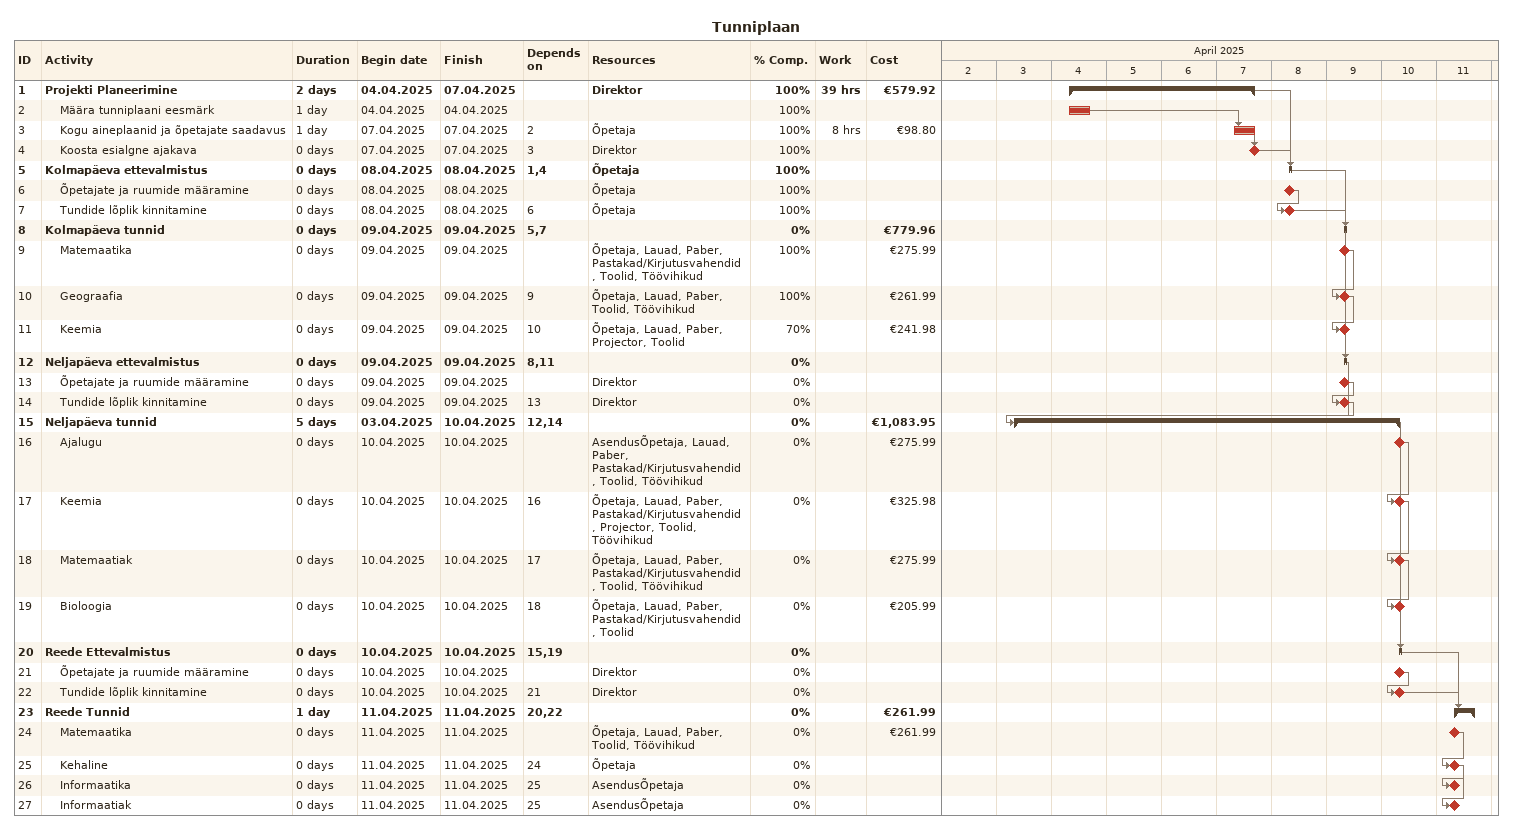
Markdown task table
Tunniplaan

| ID | Level | Task | Duration | Start | Finish | Predecessors | Resources | % complete | Work (h) | Cost (€) |
|---|---|---|---|---|---|---|---|---|---|---|
| 1 | 1 | **Projekti Planeerimine** | 2d | 2025-04-04 | 2025-04-07 |  | Direktor | 100 | 39 | 579.92 |
| 2 | 2 | Määra tunniplaani eesmärk | 1d | 2025-04-04 | 2025-04-04 |  |  | 100 |  |  |
| 3 | 2 | Kogu aineplaanid ja õpetajate saadavus | 1d | 2025-04-07 | 2025-04-07 | 2 | Õpetaja | 100 | 8 | 98.80 |
| 4 | 2 | Koosta esialgne ajakava | 0d | 2025-04-07 | 2025-04-07 | 3 | Direktor | 100 |  |  |
| 5 | 1 | **Kolmapäeva ettevalmistus** | 0d | 2025-04-08 | 2025-04-08 | 1, 4 | Õpetaja | 100 |  |  |
| 6 | 2 | Õpetajate ja ruumide määramine | 0d | 2025-04-08 | 2025-04-08 |  | Õpetaja | 100 |  |  |
| 7 | 2 | Tundide lõplik kinnitamine | 0d | 2025-04-08 | 2025-04-08 | 6 | Õpetaja | 100 |  |  |
| 8 | 1 | **Kolmapäeva tunnid** | 0d | 2025-04-09 | 2025-04-09 | 5, 7 |  | 0 |  | 779.96 |
| 9 | 2 | Matemaatika | 0d | 2025-04-09 | 2025-04-09 |  | Õpetaja, Lauad, Paber, Pastakad/Kirjutusvahendid, Toolid, Töövihikud | 100 |  | 275.99 |
| 10 | 2 | Geograafia | 0d | 2025-04-09 | 2025-04-09 | 9 | Õpetaja, Lauad, Paber, Toolid, Töövihikud | 100 |  | 261.99 |
| 11 | 2 | Keemia | 0d | 2025-04-09 | 2025-04-09 | 10 | Õpetaja, Lauad, Paber, Projector, Toolid | 70 |  | 241.98 |
| 12 | 1 | **Neljapäeva ettevalmistus** | 0d | 2025-04-09 | 2025-04-09 | 8, 11 |  | 0 |  |  |
| 13 | 2 | Õpetajate ja ruumide määramine | 0d | 2025-04-09 | 2025-04-09 |  | Direktor | 0 |  |  |
| 14 | 2 | Tundide lõplik kinnitamine | 0d | 2025-04-09 | 2025-04-09 | 13 | Direktor | 0 |  |  |
| 15 | 1 | **Neljapäeva tunnid** | 5d | 2025-04-03 | 2025-04-10 | 12, 14 |  | 0 |  | 1083.95 |
| 16 | 2 | Ajalugu | 0d | 2025-04-10 | 2025-04-10 |  | AsendusÕpetaja, Lauad, Paber, Pastakad/Kirjutusvahendid, Toolid, Töövihikud | 0 |  | 275.99 |
| 17 | 2 | Keemia | 0d | 2025-04-10 | 2025-04-10 | 16 | Õpetaja, Lauad, Paber, Pastakad/Kirjutusvahendid, Projector, Toolid, Töövihikud | 0 |  | 325.98 |
| 18 | 2 | Matemaatiak | 0d | 2025-04-10 | 2025-04-10 | 17 | Õpetaja, Lauad, Paber, Pastakad/Kirjutusvahendid, Toolid, Töövihikud | 0 |  | 275.99 |
| 19 | 2 | Bioloogia | 0d | 2025-04-10 | 2025-04-10 | 18 | Õpetaja, Lauad, Paber, Pastakad/Kirjutusvahendid, Toolid | 0 |  | 205.99 |
| 20 | 1 | **Reede Ettevalmistus** | 0d | 2025-04-10 | 2025-04-10 | 15, 19 |  | 0 |  |  |
| 21 | 2 | Õpetajate ja ruumide määramine | 0d | 2025-04-10 | 2025-04-10 |  | Direktor | 0 |  |  |
| 22 | 2 | Tundide lõplik kinnitamine | 0d | 2025-04-10 | 2025-04-10 | 21 | Direktor | 0 |  |  |
| 23 | 1 | **Reede Tunnid** | 1d | 2025-04-11 | 2025-04-11 | 20, 22 |  | 0 |  | 261.99 |
| 24 | 2 | Matemaatika | 0d | 2025-04-11 | 2025-04-11 |  | Õpetaja, Lauad, Paber, Toolid, Töövihikud | 0 |  | 261.99 |
| 25 | 2 | Kehaline | 0d | 2025-04-11 | 2025-04-11 | 24 | Õpetaja | 0 |  |  |
| 26 | 2 | Informaatika | 0d | 2025-04-11 | 2025-04-11 | 25 | AsendusÕpetaja | 0 |  |  |
| 27 | 2 | Informaatiak | 0d | 2025-04-11 | 2025-04-11 | 25 | AsendusÕpetaja | 0 |  |  |
